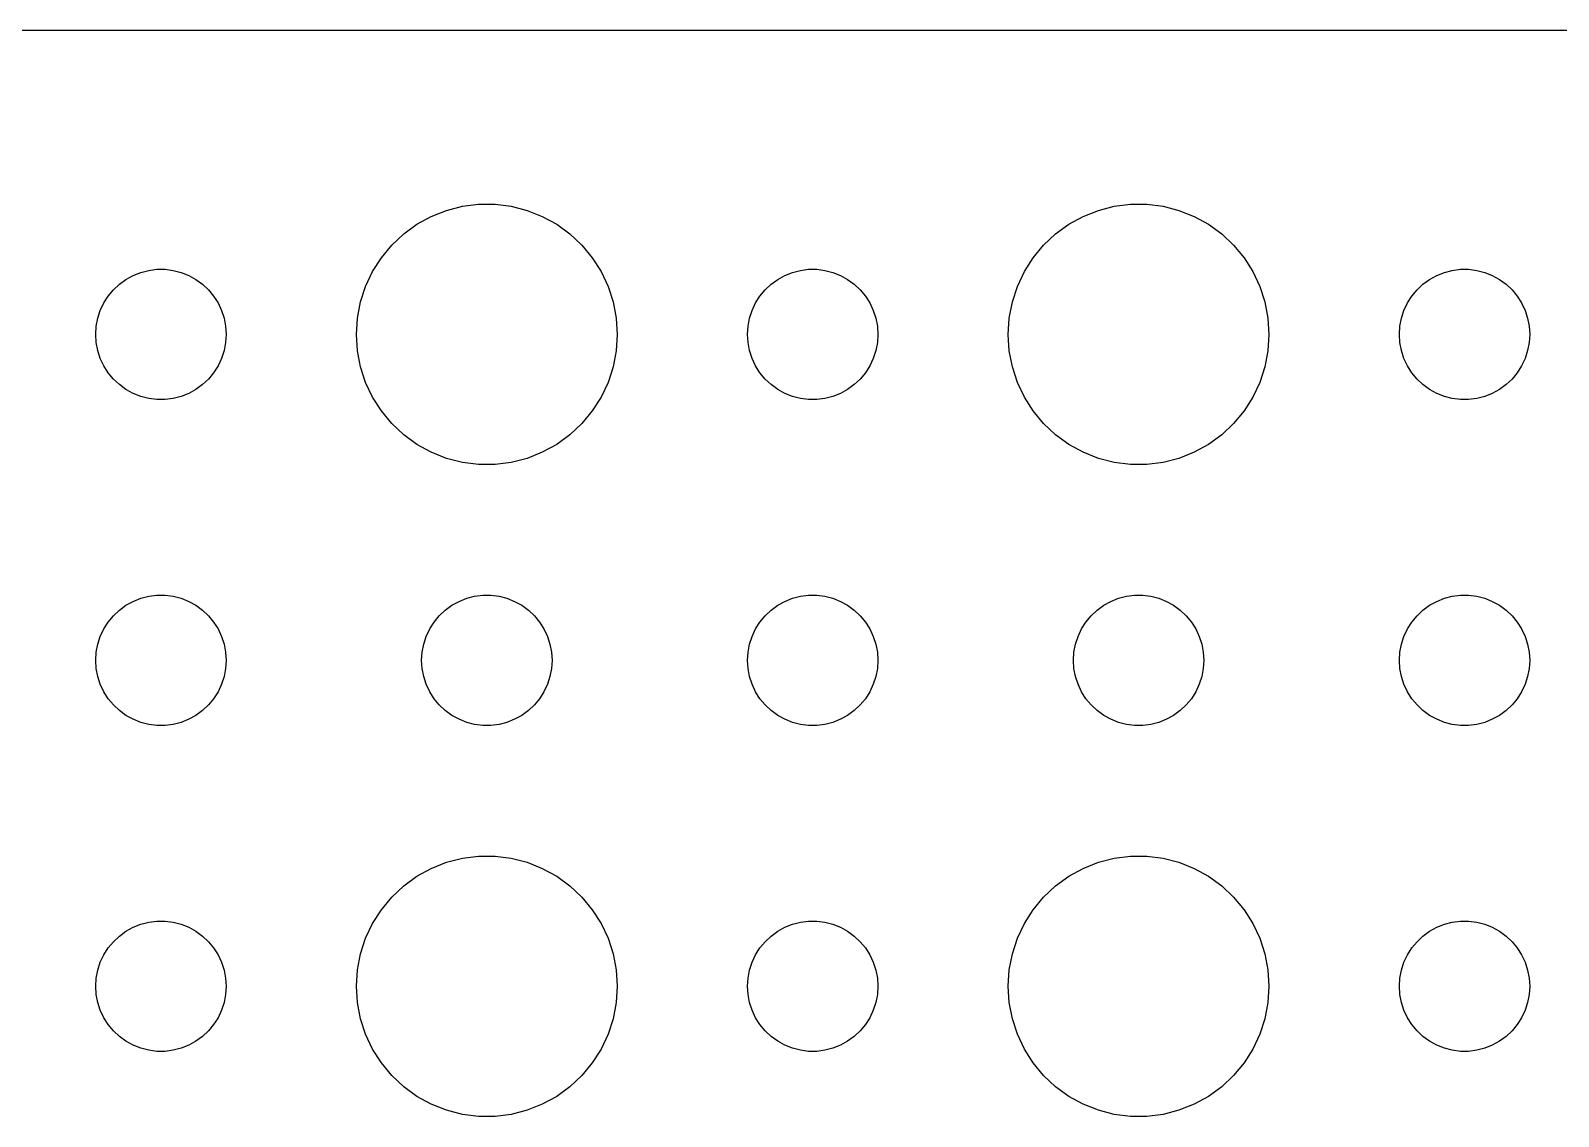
# Model space of a CAD drawing. Header units: metres. Extents: x -134 to 134, y 176 to 508.
# Drawn here: x -3 to 32.16, y 255.01 to 279.99 of the extents above; entities that cross this region are included whole.
import ezdxf

# ---------------------------------------------------------------- set-up
doc = ezdxf.new("R2010")
doc.units = ezdxf.units.M

msp = doc.modelspace()

# ---------------------------------------------------------------- linework, layer by layer
for p, q in [((129.814, 279.99), (-129.814, 279.99)), ((5.89252, 275.533), (6.22266, 275.714)), ((6.22266, 275.714), (6.57294, 275.853)), ((6.57294, 275.853), (6.93785, 275.947)), ((6.93785, 275.947), (7.31161, 275.994)), ((7.31161, 275.994), (7.68837, 275.994)), ((7.68837, 275.994), (8.06213, 275.947)), ((8.06213, 275.947), (8.42705, 275.853)), ((8.42705, 275.853), (8.77733, 275.714)), ((8.77733, 275.714), (9.10747, 275.533)), ((20.8925, 275.533), (21.2227, 275.714)), ((21.2227, 275.714), (21.5729, 275.853)), ((21.5729, 275.853), (21.9379, 275.947)), ((21.9379, 275.947), (22.3116, 275.994)), ((22.3116, 275.994), (22.6884, 275.994)), ((22.6884, 275.994), (23.0621, 275.947)), ((23.0621, 275.947), (23.427, 275.853)), ((23.427, 275.853), (23.7773, 275.714)), ((23.7773, 275.714), (24.1075, 275.533)), ((5.58772, 275.312), (5.89252, 275.533)), ((9.10747, 275.533), (9.41226, 275.312)), ((20.5877, 275.312), (20.8925, 275.533)), ((24.1075, 275.533), (24.4123, 275.312)), ((5.07294, 274.763), (5.31308, 275.054)), ((5.31308, 275.054), (5.58772, 275.312)), ((9.41226, 275.312), (9.6869, 275.054)), ((9.6869, 275.054), (9.92705, 274.763)), ((20.0729, 274.763), (20.3131, 275.054)), ((20.3131, 275.054), (20.5877, 275.312)), ((24.4123, 275.312), (24.6869, 275.054)), ((24.6869, 275.054), (24.927, 274.763)), ((4.87108, 274.445), (5.07294, 274.763)), ((9.92705, 274.763), (10.1289, 274.445)), ((19.8711, 274.445), (20.0729, 274.763)), ((24.927, 274.763), (25.1289, 274.445)), ((-0.95613, 274.156), (-0.80373, 274.266)), ((-0.80373, 274.266), (-0.63866, 274.357)), ((-0.63866, 274.357), (-0.46352, 274.427)), ((-0.46352, 274.427), (-0.28107, 274.473)), ((-0.28107, 274.473), (-0.09418, 274.497)), ((-0.09418, 274.497), (0.09418, 274.497)), ((0.09418, 274.497), (0.28107, 274.473)), ((0.28107, 274.473), (0.46352, 274.427)), ((0.46352, 274.427), (0.63866, 274.357)), ((0.63866, 274.357), (0.80373, 274.266)), ((0.80373, 274.266), (0.95613, 274.156)), ((4.71066, 274.104), (4.87108, 274.445)), ((10.1289, 274.445), (10.2893, 274.104)), ((14.0439, 274.156), (14.1963, 274.266)), ((14.1963, 274.266), (14.3613, 274.357)), ((14.3613, 274.357), (14.5365, 274.427)), ((14.5365, 274.427), (14.7189, 274.473)), ((14.7189, 274.473), (14.9058, 274.497)), ((14.9058, 274.497), (15.0942, 274.497)), ((15.0942, 274.497), (15.2811, 274.473)), ((15.2811, 274.473), (15.4635, 274.427)), ((15.4635, 274.427), (15.6387, 274.357)), ((15.6387, 274.357), (15.8037, 274.266)), ((15.8037, 274.266), (15.9561, 274.156)), ((19.7107, 274.104), (19.8711, 274.445)), ((25.1289, 274.445), (25.2893, 274.104)), ((29.0439, 274.156), (29.1963, 274.266)), ((29.1963, 274.266), (29.3613, 274.357)), ((29.3613, 274.357), (29.5365, 274.427)), ((29.5365, 274.427), (29.7189, 274.473)), ((29.7189, 274.473), (29.9058, 274.497)), ((29.9058, 274.497), (30.0942, 274.497)), ((30.0942, 274.497), (30.2811, 274.473)), ((30.2811, 274.473), (30.4635, 274.427)), ((30.4635, 274.427), (30.6387, 274.357)), ((30.6387, 274.357), (30.8037, 274.266)), ((30.8037, 274.266), (30.9561, 274.156)), ((-1.21352, 273.882), (-1.09344, 274.027)), ((-1.09344, 274.027), (-0.95613, 274.156)), ((0.95613, 274.156), (1.09344, 274.027)), ((1.09344, 274.027), (1.21352, 273.882)), ((4.59424, 273.746), (4.71066, 274.104)), ((10.2893, 274.104), (10.4057, 273.746)), ((13.7865, 273.882), (13.9065, 274.027)), ((13.9065, 274.027), (14.0439, 274.156)), ((15.9561, 274.156), (16.0934, 274.027)), ((16.0934, 274.027), (16.2135, 273.882)), ((19.5942, 273.746), (19.7107, 274.104)), ((25.2893, 274.104), (25.4057, 273.746)), ((28.7865, 273.882), (28.9065, 274.027)), ((28.9065, 274.027), (29.0439, 274.156)), ((30.9561, 274.156), (31.0934, 274.027)), ((31.0934, 274.027), (31.2135, 273.882)), ((-1.39465, 273.552), (-1.31445, 273.723)), ((-1.31445, 273.723), (-1.21352, 273.882)), ((1.21352, 273.882), (1.31445, 273.723)), ((1.31445, 273.723), (1.39465, 273.552)), ((4.52365, 273.376), (4.59424, 273.746)), ((10.4057, 273.746), (10.4763, 273.376)), ((13.6053, 273.552), (13.6855, 273.723)), ((13.6855, 273.723), (13.7865, 273.882)), ((16.2135, 273.882), (16.3145, 273.723)), ((16.3145, 273.723), (16.3947, 273.552)), ((19.5237, 273.376), (19.5942, 273.746)), ((25.4057, 273.746), (25.4763, 273.376)), ((28.6053, 273.552), (28.6855, 273.723)), ((28.6855, 273.723), (28.7865, 273.882)), ((31.2135, 273.882), (31.3145, 273.723)), ((31.3145, 273.723), (31.3947, 273.552)), ((-1.48816, 273.188), (-1.45287, 273.373)), ((-1.45287, 273.373), (-1.39465, 273.552)), ((1.39465, 273.552), (1.45287, 273.373)), ((1.45287, 273.373), (1.48816, 273.188)), ((4.5, 273), (4.52365, 273.376)), ((10.4763, 273.376), (10.5, 273)), ((13.5118, 273.188), (13.5471, 273.373)), ((13.5471, 273.373), (13.6053, 273.552)), ((16.3947, 273.552), (16.4529, 273.373)), ((16.4529, 273.373), (16.4882, 273.188)), ((19.5, 273), (19.5237, 273.376)), ((25.4763, 273.376), (25.5, 273)), ((28.5118, 273.188), (28.5471, 273.373)), ((28.5471, 273.373), (28.6053, 273.552)), ((31.3947, 273.552), (31.4529, 273.373)), ((31.4529, 273.373), (31.4882, 273.188)), ((-1.5, 273), (-1.48816, 273.188)), ((-1.48816, 272.812), (-1.5, 273)), ((1.48816, 273.188), (1.5, 273)), ((1.5, 273), (1.48816, 272.812)), ((4.52365, 272.624), (4.5, 273)), ((10.5, 273), (10.4763, 272.624)), ((13.5, 273), (13.5118, 273.188)), ((13.5118, 272.812), (13.5, 273)), ((16.4882, 273.188), (16.5, 273)), ((16.5, 273), (16.4882, 272.812)), ((19.5237, 272.624), (19.5, 273)), ((25.5, 273), (25.4763, 272.624)), ((28.5, 273), (28.5118, 273.188)), ((28.5118, 272.812), (28.5, 273)), ((31.4882, 273.188), (31.5, 273)), ((31.5, 273), (31.4882, 272.812)), ((-1.45287, 272.627), (-1.48816, 272.812)), ((-1.39465, 272.448), (-1.45287, 272.627)), ((1.45287, 272.627), (1.39465, 272.448)), ((1.48816, 272.812), (1.45287, 272.627)), ((4.59424, 272.254), (4.52365, 272.624)), ((10.4763, 272.624), (10.4057, 272.254)), ((13.5471, 272.627), (13.5118, 272.812)), ((13.6053, 272.448), (13.5471, 272.627)), ((16.4529, 272.627), (16.3947, 272.448)), ((16.4882, 272.812), (16.4529, 272.627)), ((19.5942, 272.254), (19.5237, 272.624)), ((25.4763, 272.624), (25.4057, 272.254)), ((28.5471, 272.627), (28.5118, 272.812)), ((28.6053, 272.448), (28.5471, 272.627)), ((31.4529, 272.627), (31.3947, 272.448)), ((31.4882, 272.812), (31.4529, 272.627)), ((-1.31445, 272.277), (-1.39465, 272.448)), ((-1.21352, 272.118), (-1.31445, 272.277)), ((1.31445, 272.277), (1.21352, 272.118)), ((1.39465, 272.448), (1.31445, 272.277)), ((4.71066, 271.896), (4.59424, 272.254)), ((10.4057, 272.254), (10.2893, 271.896)), ((13.6855, 272.277), (13.6053, 272.448)), ((13.7865, 272.118), (13.6855, 272.277)), ((16.3145, 272.277), (16.2135, 272.118)), ((16.3947, 272.448), (16.3145, 272.277)), ((19.7107, 271.896), (19.5942, 272.254)), ((25.4057, 272.254), (25.2893, 271.896)), ((28.6855, 272.277), (28.6053, 272.448)), ((28.7865, 272.118), (28.6855, 272.277)), ((31.3145, 272.277), (31.2135, 272.118)), ((31.3947, 272.448), (31.3145, 272.277)), ((-1.09344, 271.973), (-1.21352, 272.118)), ((-0.95613, 271.844), (-1.09344, 271.973)), ((-0.80373, 271.734), (-0.95613, 271.844)), ((0.95613, 271.844), (0.80373, 271.734)), ((1.09344, 271.973), (0.95613, 271.844)), ((1.21352, 272.118), (1.09344, 271.973)), ((4.87108, 271.555), (4.71066, 271.896)), ((10.2893, 271.896), (10.1289, 271.555)), ((13.9065, 271.973), (13.7865, 272.118)), ((14.0439, 271.844), (13.9065, 271.973)), ((14.1963, 271.734), (14.0439, 271.844)), ((15.9561, 271.844), (15.8037, 271.734)), ((16.0934, 271.973), (15.9561, 271.844)), ((16.2135, 272.118), (16.0934, 271.973)), ((19.8711, 271.555), (19.7107, 271.896)), ((25.2893, 271.896), (25.1289, 271.555)), ((28.9065, 271.973), (28.7865, 272.118)), ((29.0439, 271.844), (28.9065, 271.973)), ((29.1963, 271.734), (29.0439, 271.844)), ((30.9561, 271.844), (30.8037, 271.734)), ((31.0934, 271.973), (30.9561, 271.844)), ((31.2135, 272.118), (31.0934, 271.973)), ((-0.63866, 271.643), (-0.80373, 271.734)), ((-0.46352, 271.573), (-0.63866, 271.643)), ((-0.28107, 271.527), (-0.46352, 271.573)), ((-0.09418, 271.503), (-0.28107, 271.527)), ((0.09418, 271.503), (-0.09418, 271.503)), ((0.28107, 271.527), (0.09418, 271.503)), ((0.46352, 271.573), (0.28107, 271.527)), ((0.63866, 271.643), (0.46352, 271.573)), ((0.80373, 271.734), (0.63866, 271.643)), ((5.07294, 271.237), (4.87108, 271.555)), ((10.1289, 271.555), (9.92705, 271.237)), ((14.3613, 271.643), (14.1963, 271.734)), ((14.5365, 271.573), (14.3613, 271.643)), ((14.7189, 271.527), (14.5365, 271.573)), ((14.9058, 271.503), (14.7189, 271.527)), ((15.0942, 271.503), (14.9058, 271.503)), ((15.2811, 271.527), (15.0942, 271.503)), ((15.4635, 271.573), (15.2811, 271.527)), ((15.6387, 271.643), (15.4635, 271.573)), ((15.8037, 271.734), (15.6387, 271.643)), ((20.0729, 271.237), (19.8711, 271.555)), ((25.1289, 271.555), (24.927, 271.237)), ((29.3613, 271.643), (29.1963, 271.734)), ((29.5365, 271.573), (29.3613, 271.643)), ((29.7189, 271.527), (29.5365, 271.573)), ((29.9058, 271.503), (29.7189, 271.527)), ((30.0942, 271.503), (29.9058, 271.503)), ((30.2811, 271.527), (30.0942, 271.503)), ((30.4635, 271.573), (30.2811, 271.527)), ((30.6387, 271.643), (30.4635, 271.573)), ((30.8037, 271.734), (30.6387, 271.643)), ((5.31308, 270.946), (5.07294, 271.237)), ((9.92705, 271.237), (9.6869, 270.946)), ((20.3131, 270.946), (20.0729, 271.237)), ((24.927, 271.237), (24.6869, 270.946)), ((5.58772, 270.688), (5.31308, 270.946)), ((9.6869, 270.946), (9.41226, 270.688)), ((20.5877, 270.688), (20.3131, 270.946)), ((24.6869, 270.946), (24.4123, 270.688)), ((5.89252, 270.467), (5.58772, 270.688)), ((6.22266, 270.286), (5.89252, 270.467)), ((9.10747, 270.467), (8.77733, 270.286)), ((9.41226, 270.688), (9.10747, 270.467)), ((20.8925, 270.467), (20.5877, 270.688)), ((21.2227, 270.286), (20.8925, 270.467)), ((24.1075, 270.467), (23.7773, 270.286)), ((24.4123, 270.688), (24.1075, 270.467)), ((6.57294, 270.147), (6.22266, 270.286)), ((6.93785, 270.053), (6.57294, 270.147)), ((7.31161, 270.006), (6.93785, 270.053)), ((8.06213, 270.053), (7.68837, 270.006)), ((8.42705, 270.147), (8.06213, 270.053)), ((8.77733, 270.286), (8.42705, 270.147)), ((21.5729, 270.147), (21.2227, 270.286)), ((21.9379, 270.053), (21.5729, 270.147)), ((22.3116, 270.006), (21.9379, 270.053)), ((23.0621, 270.053), (22.6884, 270.006)), ((23.427, 270.147), (23.0621, 270.053)), ((23.7773, 270.286), (23.427, 270.147)), ((7.68837, 270.006), (7.31161, 270.006)), ((22.6884, 270.006), (22.3116, 270.006)), ((-0.63866, 266.857), (-0.46352, 266.927)), ((-0.46352, 266.927), (-0.28107, 266.973)), ((-0.28107, 266.973), (-0.09418, 266.997)), ((-0.09418, 266.997), (0.09418, 266.997)), ((0.09418, 266.997), (0.28107, 266.973)), ((0.28107, 266.973), (0.46352, 266.927)), ((0.46352, 266.927), (0.63866, 266.857)), ((6.86133, 266.857), (7.03647, 266.927)), ((7.03647, 266.927), (7.21892, 266.973)), ((7.21892, 266.973), (7.40581, 266.997)), ((7.40581, 266.997), (7.59418, 266.997)), ((7.59418, 266.997), (7.78107, 266.973)), ((7.78107, 266.973), (7.96352, 266.927)), ((7.96352, 266.927), (8.13866, 266.857)), ((14.3613, 266.857), (14.5365, 266.927)), ((14.5365, 266.927), (14.7189, 266.973)), ((14.7189, 266.973), (14.9058, 266.997)), ((14.9058, 266.997), (15.0942, 266.997)), ((15.0942, 266.997), (15.2811, 266.973)), ((15.2811, 266.973), (15.4635, 266.927)), ((15.4635, 266.927), (15.6387, 266.857)), ((21.8613, 266.857), (22.0365, 266.927)), ((22.0365, 266.927), (22.2189, 266.973)), ((22.2189, 266.973), (22.4058, 266.997)), ((22.4058, 266.997), (22.5942, 266.997)), ((22.5942, 266.997), (22.7811, 266.973)), ((22.7811, 266.973), (22.9635, 266.927)), ((22.9635, 266.927), (23.1387, 266.857)), ((29.3613, 266.857), (29.5365, 266.927)), ((29.5365, 266.927), (29.7189, 266.973)), ((29.7189, 266.973), (29.9058, 266.997)), ((29.9058, 266.997), (30.0942, 266.997)), ((30.0942, 266.997), (30.2811, 266.973)), ((30.2811, 266.973), (30.4635, 266.927)), ((30.4635, 266.927), (30.6387, 266.857)), ((-1.21352, 266.382), (-1.09344, 266.527)), ((-1.09344, 266.527), (-0.95613, 266.656)), ((-0.95613, 266.656), (-0.80373, 266.766)), ((-0.80373, 266.766), (-0.63866, 266.857)), ((0.63866, 266.857), (0.80373, 266.766)), ((0.80373, 266.766), (0.95613, 266.656)), ((0.95613, 266.656), (1.09344, 266.527)), ((1.09344, 266.527), (1.21352, 266.382)), ((6.28647, 266.382), (6.40654, 266.527)), ((6.40654, 266.527), (6.54385, 266.656)), ((6.54385, 266.656), (6.69626, 266.766)), ((6.69626, 266.766), (6.86133, 266.857)), ((8.13866, 266.857), (8.30373, 266.766)), ((8.30373, 266.766), (8.45613, 266.656)), ((8.45613, 266.656), (8.59344, 266.527)), ((8.59344, 266.527), (8.71352, 266.382)), ((13.7865, 266.382), (13.9065, 266.527)), ((13.9065, 266.527), (14.0439, 266.656)), ((14.0439, 266.656), (14.1963, 266.766)), ((14.1963, 266.766), (14.3613, 266.857)), ((15.6387, 266.857), (15.8037, 266.766)), ((15.8037, 266.766), (15.9561, 266.656)), ((15.9561, 266.656), (16.0934, 266.527)), ((16.0934, 266.527), (16.2135, 266.382)), ((21.2865, 266.382), (21.4065, 266.527)), ((21.4065, 266.527), (21.5439, 266.656)), ((21.5439, 266.656), (21.6963, 266.766)), ((21.6963, 266.766), (21.8613, 266.857)), ((23.1387, 266.857), (23.3037, 266.766)), ((23.3037, 266.766), (23.4561, 266.656)), ((23.4561, 266.656), (23.5934, 266.527)), ((23.5934, 266.527), (23.7135, 266.382)), ((28.7865, 266.382), (28.9065, 266.527)), ((28.9065, 266.527), (29.0439, 266.656)), ((29.0439, 266.656), (29.1963, 266.766)), ((29.1963, 266.766), (29.3613, 266.857)), ((30.6387, 266.857), (30.8037, 266.766)), ((30.8037, 266.766), (30.9561, 266.656)), ((30.9561, 266.656), (31.0934, 266.527)), ((31.0934, 266.527), (31.2135, 266.382)), ((-1.39465, 266.052), (-1.31445, 266.223)), ((-1.31445, 266.223), (-1.21352, 266.382)), ((1.21352, 266.382), (1.31445, 266.223)), ((1.31445, 266.223), (1.39465, 266.052)), ((6.10533, 266.052), (6.18553, 266.223)), ((6.18553, 266.223), (6.28647, 266.382)), ((8.71352, 266.382), (8.81445, 266.223)), ((8.81445, 266.223), (8.89465, 266.052)), ((13.6053, 266.052), (13.6855, 266.223)), ((13.6855, 266.223), (13.7865, 266.382)), ((16.2135, 266.382), (16.3145, 266.223)), ((16.3145, 266.223), (16.3947, 266.052)), ((21.1053, 266.052), (21.1855, 266.223)), ((21.1855, 266.223), (21.2865, 266.382)), ((23.7135, 266.382), (23.8145, 266.223)), ((23.8145, 266.223), (23.8947, 266.052)), ((28.6053, 266.052), (28.6855, 266.223)), ((28.6855, 266.223), (28.7865, 266.382)), ((31.2135, 266.382), (31.3145, 266.223)), ((31.3145, 266.223), (31.3947, 266.052)), ((-1.48816, 265.688), (-1.45287, 265.873)), ((-1.45287, 265.873), (-1.39465, 266.052)), ((1.39465, 266.052), (1.45287, 265.873)), ((1.45287, 265.873), (1.48816, 265.688)), ((6.01183, 265.688), (6.04712, 265.873)), ((6.04712, 265.873), (6.10533, 266.052)), ((8.89465, 266.052), (8.95287, 265.873)), ((8.95287, 265.873), (8.98816, 265.688)), ((13.5118, 265.688), (13.5471, 265.873)), ((13.5471, 265.873), (13.6053, 266.052)), ((16.3947, 266.052), (16.4529, 265.873)), ((16.4529, 265.873), (16.4882, 265.688)), ((21.0118, 265.688), (21.0471, 265.873)), ((21.0471, 265.873), (21.1053, 266.052)), ((23.8947, 266.052), (23.9529, 265.873)), ((23.9529, 265.873), (23.9882, 265.688)), ((28.5118, 265.688), (28.5471, 265.873)), ((28.5471, 265.873), (28.6053, 266.052)), ((31.3947, 266.052), (31.4529, 265.873)), ((31.4529, 265.873), (31.4882, 265.688)), ((-1.5, 265.5), (-1.48816, 265.688)), ((-1.48816, 265.312), (-1.5, 265.5)), ((1.48816, 265.688), (1.5, 265.5)), ((1.5, 265.5), (1.48816, 265.312)), ((6, 265.5), (6.01183, 265.688)), ((6.01183, 265.312), (6, 265.5)), ((8.98816, 265.688), (9, 265.5)), ((9, 265.5), (8.98816, 265.312)), ((13.5, 265.5), (13.5118, 265.688)), ((13.5118, 265.312), (13.5, 265.5)), ((16.4882, 265.688), (16.5, 265.5)), ((16.5, 265.5), (16.4882, 265.312)), ((21, 265.5), (21.0118, 265.688)), ((21.0118, 265.312), (21, 265.5)), ((23.9882, 265.688), (24, 265.5)), ((24, 265.5), (23.9882, 265.312)), ((28.5, 265.5), (28.5118, 265.688)), ((28.5118, 265.312), (28.5, 265.5)), ((31.4882, 265.688), (31.5, 265.5)), ((31.5, 265.5), (31.4882, 265.312)), ((-1.45287, 265.127), (-1.48816, 265.312)), ((-1.39465, 264.948), (-1.45287, 265.127)), ((1.45287, 265.127), (1.39465, 264.948)), ((1.48816, 265.312), (1.45287, 265.127)), ((6.04712, 265.127), (6.01183, 265.312)), ((6.10533, 264.948), (6.04712, 265.127)), ((8.95287, 265.127), (8.89465, 264.948)), ((8.98816, 265.312), (8.95287, 265.127)), ((13.5471, 265.127), (13.5118, 265.312)), ((13.6053, 264.948), (13.5471, 265.127)), ((16.4529, 265.127), (16.3947, 264.948)), ((16.4882, 265.312), (16.4529, 265.127)), ((21.0471, 265.127), (21.0118, 265.312)), ((21.1053, 264.948), (21.0471, 265.127)), ((23.9529, 265.127), (23.8947, 264.948)), ((23.9882, 265.312), (23.9529, 265.127)), ((28.5471, 265.127), (28.5118, 265.312)), ((28.6053, 264.948), (28.5471, 265.127)), ((31.4529, 265.127), (31.3947, 264.948)), ((31.4882, 265.312), (31.4529, 265.127)), ((-1.31445, 264.777), (-1.39465, 264.948)), ((-1.21352, 264.618), (-1.31445, 264.777)), ((1.31445, 264.777), (1.21352, 264.618)), ((1.39465, 264.948), (1.31445, 264.777)), ((6.18553, 264.777), (6.10533, 264.948)), ((6.28647, 264.618), (6.18553, 264.777)), ((8.81445, 264.777), (8.71352, 264.618)), ((8.89465, 264.948), (8.81445, 264.777)), ((13.6855, 264.777), (13.6053, 264.948)), ((13.7865, 264.618), (13.6855, 264.777)), ((16.3145, 264.777), (16.2135, 264.618)), ((16.3947, 264.948), (16.3145, 264.777)), ((21.1855, 264.777), (21.1053, 264.948)), ((21.2865, 264.618), (21.1855, 264.777)), ((23.8145, 264.777), (23.7135, 264.618)), ((23.8947, 264.948), (23.8145, 264.777)), ((28.6855, 264.777), (28.6053, 264.948)), ((28.7865, 264.618), (28.6855, 264.777)), ((31.3145, 264.777), (31.2135, 264.618)), ((31.3947, 264.948), (31.3145, 264.777)), ((-1.09344, 264.473), (-1.21352, 264.618)), ((-0.95613, 264.344), (-1.09344, 264.473)), ((1.09344, 264.473), (0.95613, 264.344)), ((1.21352, 264.618), (1.09344, 264.473)), ((6.40654, 264.473), (6.28647, 264.618)), ((6.54385, 264.344), (6.40654, 264.473)), ((8.59344, 264.473), (8.45613, 264.344)), ((8.71352, 264.618), (8.59344, 264.473)), ((13.9065, 264.473), (13.7865, 264.618)), ((14.0439, 264.344), (13.9065, 264.473)), ((16.0934, 264.473), (15.9561, 264.344)), ((16.2135, 264.618), (16.0934, 264.473)), ((21.4065, 264.473), (21.2865, 264.618)), ((21.5439, 264.344), (21.4065, 264.473)), ((23.5934, 264.473), (23.4561, 264.344)), ((23.7135, 264.618), (23.5934, 264.473)), ((28.9065, 264.473), (28.7865, 264.618)), ((29.0439, 264.344), (28.9065, 264.473)), ((31.0934, 264.473), (30.9561, 264.344)), ((31.2135, 264.618), (31.0934, 264.473)), ((-0.80373, 264.234), (-0.95613, 264.344)), ((-0.63866, 264.143), (-0.80373, 264.234)), ((-0.46352, 264.073), (-0.63866, 264.143)), ((-0.28107, 264.027), (-0.46352, 264.073)), ((0.46352, 264.073), (0.28107, 264.027)), ((0.63866, 264.143), (0.46352, 264.073)), ((0.80373, 264.234), (0.63866, 264.143)), ((0.95613, 264.344), (0.80373, 264.234)), ((6.69626, 264.234), (6.54385, 264.344)), ((6.86133, 264.143), (6.69626, 264.234)), ((7.03647, 264.073), (6.86133, 264.143)), ((7.21892, 264.027), (7.03647, 264.073)), ((7.96352, 264.073), (7.78107, 264.027)), ((8.13866, 264.143), (7.96352, 264.073)), ((8.30373, 264.234), (8.13866, 264.143)), ((8.45613, 264.344), (8.30373, 264.234)), ((14.1963, 264.234), (14.0439, 264.344)), ((14.3613, 264.143), (14.1963, 264.234)), ((14.5365, 264.073), (14.3613, 264.143)), ((14.7189, 264.027), (14.5365, 264.073)), ((15.4635, 264.073), (15.2811, 264.027)), ((15.6387, 264.143), (15.4635, 264.073)), ((15.8037, 264.234), (15.6387, 264.143)), ((15.9561, 264.344), (15.8037, 264.234)), ((21.6963, 264.234), (21.5439, 264.344)), ((21.8613, 264.143), (21.6963, 264.234)), ((22.0365, 264.073), (21.8613, 264.143)), ((22.2189, 264.027), (22.0365, 264.073)), ((22.9635, 264.073), (22.7811, 264.027)), ((23.1387, 264.143), (22.9635, 264.073)), ((23.3037, 264.234), (23.1387, 264.143)), ((23.4561, 264.344), (23.3037, 264.234)), ((29.1963, 264.234), (29.0439, 264.344)), ((29.3613, 264.143), (29.1963, 264.234)), ((29.5365, 264.073), (29.3613, 264.143)), ((29.7189, 264.027), (29.5365, 264.073)), ((30.4635, 264.073), (30.2811, 264.027)), ((30.6387, 264.143), (30.4635, 264.073)), ((30.8037, 264.234), (30.6387, 264.143)), ((30.9561, 264.344), (30.8037, 264.234)), ((-0.09418, 264.003), (-0.28107, 264.027)), ((0.09418, 264.003), (-0.09418, 264.003)), ((0.28107, 264.027), (0.09418, 264.003)), ((7.40581, 264.003), (7.21892, 264.027)), ((7.59418, 264.003), (7.40581, 264.003)), ((7.78107, 264.027), (7.59418, 264.003)), ((14.9058, 264.003), (14.7189, 264.027)), ((15.0942, 264.003), (14.9058, 264.003)), ((15.2811, 264.027), (15.0942, 264.003)), ((22.4058, 264.003), (22.2189, 264.027)), ((22.5942, 264.003), (22.4058, 264.003)), ((22.7811, 264.027), (22.5942, 264.003)), ((29.9058, 264.003), (29.7189, 264.027)), ((30.0942, 264.003), (29.9058, 264.003)), ((30.2811, 264.027), (30.0942, 264.003)), ((6.57294, 260.853), (6.93785, 260.947)), ((6.93785, 260.947), (7.31161, 260.994)), ((7.31161, 260.994), (7.68837, 260.994)), ((7.68837, 260.994), (8.06213, 260.947)), ((8.06213, 260.947), (8.42705, 260.853)), ((21.5729, 260.853), (21.9379, 260.947)), ((21.9379, 260.947), (22.3116, 260.994)), ((22.3116, 260.994), (22.6884, 260.994)), ((22.6884, 260.994), (23.0621, 260.947)), ((23.0621, 260.947), (23.427, 260.853)), ((5.89252, 260.533), (6.22266, 260.714)), ((6.22266, 260.714), (6.57294, 260.853)), ((8.42705, 260.853), (8.77733, 260.714)), ((8.77733, 260.714), (9.10747, 260.533)), ((20.8925, 260.533), (21.2227, 260.714)), ((21.2227, 260.714), (21.5729, 260.853)), ((23.427, 260.853), (23.7773, 260.714)), ((23.7773, 260.714), (24.1075, 260.533)), ((5.31308, 260.054), (5.58772, 260.312)), ((5.58772, 260.312), (5.89252, 260.533)), ((9.10747, 260.533), (9.41226, 260.312)), ((9.41226, 260.312), (9.6869, 260.054)), ((20.3131, 260.054), (20.5877, 260.312)), ((20.5877, 260.312), (20.8925, 260.533)), ((24.1075, 260.533), (24.4123, 260.312)), ((24.4123, 260.312), (24.6869, 260.054)), ((5.07294, 259.763), (5.31308, 260.054)), ((9.6869, 260.054), (9.92705, 259.763)), ((20.0729, 259.763), (20.3131, 260.054)), ((24.6869, 260.054), (24.927, 259.763)), ((-0.28107, 259.473), (-0.09418, 259.497)), ((-0.09418, 259.497), (0.09418, 259.497)), ((0.09418, 259.497), (0.28107, 259.473)), ((4.87108, 259.445), (5.07294, 259.763)), ((9.92705, 259.763), (10.1289, 259.445)), ((14.7189, 259.473), (14.9058, 259.497)), ((14.9058, 259.497), (15.0942, 259.497)), ((15.0942, 259.497), (15.2811, 259.473)), ((19.8711, 259.445), (20.0729, 259.763)), ((24.927, 259.763), (25.1289, 259.445)), ((29.7189, 259.473), (29.9058, 259.497)), ((29.9058, 259.497), (30.0942, 259.497)), ((30.0942, 259.497), (30.2811, 259.473)), ((-1.09344, 259.027), (-0.95613, 259.156)), ((-0.95613, 259.156), (-0.80373, 259.266)), ((-0.80373, 259.266), (-0.63866, 259.357)), ((-0.63866, 259.357), (-0.46352, 259.427)), ((-0.46352, 259.427), (-0.28107, 259.473)), ((0.28107, 259.473), (0.46352, 259.427)), ((0.46352, 259.427), (0.63866, 259.357)), ((0.63866, 259.357), (0.80373, 259.266)), ((0.80373, 259.266), (0.95613, 259.156)), ((0.95613, 259.156), (1.09344, 259.027)), ((4.71066, 259.104), (4.87108, 259.445)), ((10.1289, 259.445), (10.2893, 259.104)), ((13.9065, 259.027), (14.0439, 259.156)), ((14.0439, 259.156), (14.1963, 259.266)), ((14.1963, 259.266), (14.3613, 259.357)), ((14.3613, 259.357), (14.5365, 259.427)), ((14.5365, 259.427), (14.7189, 259.473)), ((15.2811, 259.473), (15.4635, 259.427)), ((15.4635, 259.427), (15.6387, 259.357)), ((15.6387, 259.357), (15.8037, 259.266)), ((15.8037, 259.266), (15.9561, 259.156)), ((15.9561, 259.156), (16.0934, 259.027)), ((19.7107, 259.104), (19.8711, 259.445)), ((25.1289, 259.445), (25.2893, 259.104)), ((28.9065, 259.027), (29.0439, 259.156)), ((29.0439, 259.156), (29.1963, 259.266)), ((29.1963, 259.266), (29.3613, 259.357)), ((29.3613, 259.357), (29.5365, 259.427)), ((29.5365, 259.427), (29.7189, 259.473)), ((30.2811, 259.473), (30.4635, 259.427)), ((30.4635, 259.427), (30.6387, 259.357)), ((30.6387, 259.357), (30.8037, 259.266)), ((30.8037, 259.266), (30.9561, 259.156)), ((30.9561, 259.156), (31.0934, 259.027)), ((-1.31445, 258.723), (-1.21352, 258.882)), ((-1.21352, 258.882), (-1.09344, 259.027)), ((1.09344, 259.027), (1.21352, 258.882)), ((1.21352, 258.882), (1.31445, 258.723)), ((4.59424, 258.746), (4.71066, 259.104)), ((10.2893, 259.104), (10.4057, 258.746)), ((13.6855, 258.723), (13.7865, 258.882)), ((13.7865, 258.882), (13.9065, 259.027)), ((16.0934, 259.027), (16.2135, 258.882)), ((16.2135, 258.882), (16.3145, 258.723)), ((19.5942, 258.746), (19.7107, 259.104)), ((25.2893, 259.104), (25.4057, 258.746)), ((28.6855, 258.723), (28.7865, 258.882)), ((28.7865, 258.882), (28.9065, 259.027)), ((31.0934, 259.027), (31.2135, 258.882)), ((31.2135, 258.882), (31.3145, 258.723)), ((-1.45287, 258.373), (-1.39465, 258.552)), ((-1.39465, 258.552), (-1.31445, 258.723)), ((1.31445, 258.723), (1.39465, 258.552)), ((1.39465, 258.552), (1.45287, 258.373)), ((4.52365, 258.376), (4.59424, 258.746)), ((10.4057, 258.746), (10.4763, 258.376)), ((13.5471, 258.373), (13.6053, 258.552)), ((13.6053, 258.552), (13.6855, 258.723)), ((16.3145, 258.723), (16.3947, 258.552)), ((16.3947, 258.552), (16.4529, 258.373)), ((19.5237, 258.376), (19.5942, 258.746)), ((25.4057, 258.746), (25.4763, 258.376)), ((28.5471, 258.373), (28.6053, 258.552)), ((28.6053, 258.552), (28.6855, 258.723)), ((31.3145, 258.723), (31.3947, 258.552)), ((31.3947, 258.552), (31.4529, 258.373)), ((-1.5, 258), (-1.48816, 258.188)), ((-1.48816, 258.188), (-1.45287, 258.373)), ((1.45287, 258.373), (1.48816, 258.188)), ((1.48816, 258.188), (1.5, 258)), ((4.5, 258), (4.52365, 258.376)), ((10.4763, 258.376), (10.5, 258)), ((13.5, 258), (13.5118, 258.188)), ((13.5118, 258.188), (13.5471, 258.373)), ((16.4529, 258.373), (16.4882, 258.188)), ((16.4882, 258.188), (16.5, 258)), ((19.5, 258), (19.5237, 258.376)), ((25.4763, 258.376), (25.5, 258)), ((28.5, 258), (28.5118, 258.188)), ((28.5118, 258.188), (28.5471, 258.373)), ((31.4529, 258.373), (31.4882, 258.188)), ((31.4882, 258.188), (31.5, 258)), ((-1.48816, 257.812), (-1.5, 258)), ((-1.45287, 257.627), (-1.48816, 257.812)), ((1.48816, 257.812), (1.45287, 257.627)), ((1.5, 258), (1.48816, 257.812)), ((4.52365, 257.624), (4.5, 258)), ((10.5, 258), (10.4763, 257.624)), ((13.5118, 257.812), (13.5, 258)), ((13.5471, 257.627), (13.5118, 257.812)), ((16.4882, 257.812), (16.4529, 257.627)), ((16.5, 258), (16.4882, 257.812)), ((19.5237, 257.624), (19.5, 258)), ((25.5, 258), (25.4763, 257.624)), ((28.5118, 257.812), (28.5, 258)), ((28.5471, 257.627), (28.5118, 257.812)), ((31.4882, 257.812), (31.4529, 257.627)), ((31.5, 258), (31.4882, 257.812)), ((-1.39465, 257.448), (-1.45287, 257.627)), ((-1.31445, 257.277), (-1.39465, 257.448)), ((1.39465, 257.448), (1.31445, 257.277)), ((1.45287, 257.627), (1.39465, 257.448)), ((4.59424, 257.254), (4.52365, 257.624)), ((10.4763, 257.624), (10.4057, 257.254)), ((13.6053, 257.448), (13.5471, 257.627)), ((13.6855, 257.277), (13.6053, 257.448)), ((16.3947, 257.448), (16.3145, 257.277)), ((16.4529, 257.627), (16.3947, 257.448)), ((19.5942, 257.254), (19.5237, 257.624)), ((25.4763, 257.624), (25.4057, 257.254)), ((28.6053, 257.448), (28.5471, 257.627)), ((28.6855, 257.277), (28.6053, 257.448)), ((31.3947, 257.448), (31.3145, 257.277)), ((31.4529, 257.627), (31.3947, 257.448)), ((-1.21352, 257.118), (-1.31445, 257.277)), ((-1.09344, 256.973), (-1.21352, 257.118)), ((1.21352, 257.118), (1.09344, 256.973)), ((1.31445, 257.277), (1.21352, 257.118)), ((4.71066, 256.896), (4.59424, 257.254)), ((10.4057, 257.254), (10.2893, 256.896)), ((13.7865, 257.118), (13.6855, 257.277)), ((13.9065, 256.973), (13.7865, 257.118)), ((16.2135, 257.118), (16.0934, 256.973)), ((16.3145, 257.277), (16.2135, 257.118)), ((19.7107, 256.896), (19.5942, 257.254)), ((25.4057, 257.254), (25.2893, 256.896)), ((28.7865, 257.118), (28.6855, 257.277)), ((28.9065, 256.973), (28.7865, 257.118)), ((31.2135, 257.118), (31.0934, 256.973)), ((31.3145, 257.277), (31.2135, 257.118)), ((-0.95613, 256.844), (-1.09344, 256.973)), ((-0.80373, 256.734), (-0.95613, 256.844)), ((-0.63866, 256.643), (-0.80373, 256.734)), ((0.80373, 256.734), (0.63866, 256.643)), ((0.95613, 256.844), (0.80373, 256.734)), ((1.09344, 256.973), (0.95613, 256.844)), ((4.87108, 256.555), (4.71066, 256.896)), ((10.2893, 256.896), (10.1289, 256.555)), ((14.0439, 256.844), (13.9065, 256.973)), ((14.1963, 256.734), (14.0439, 256.844)), ((14.3613, 256.643), (14.1963, 256.734)), ((15.8037, 256.734), (15.6387, 256.643)), ((15.9561, 256.844), (15.8037, 256.734)), ((16.0934, 256.973), (15.9561, 256.844)), ((19.8711, 256.555), (19.7107, 256.896)), ((25.2893, 256.896), (25.1289, 256.555)), ((29.0439, 256.844), (28.9065, 256.973)), ((29.1963, 256.734), (29.0439, 256.844)), ((29.3613, 256.643), (29.1963, 256.734)), ((30.8037, 256.734), (30.6387, 256.643)), ((30.9561, 256.844), (30.8037, 256.734)), ((31.0934, 256.973), (30.9561, 256.844)), ((-0.46352, 256.573), (-0.63866, 256.643)), ((-0.28107, 256.527), (-0.46352, 256.573)), ((-0.09418, 256.503), (-0.28107, 256.527)), ((0.09418, 256.503), (-0.09418, 256.503)), ((0.28107, 256.527), (0.09418, 256.503)), ((0.46352, 256.573), (0.28107, 256.527)), ((0.63866, 256.643), (0.46352, 256.573)), ((5.07294, 256.237), (4.87108, 256.555)), ((10.1289, 256.555), (9.92705, 256.237)), ((14.5365, 256.573), (14.3613, 256.643)), ((14.7189, 256.527), (14.5365, 256.573)), ((14.9058, 256.503), (14.7189, 256.527)), ((15.0942, 256.503), (14.9058, 256.503)), ((15.2811, 256.527), (15.0942, 256.503)), ((15.4635, 256.573), (15.2811, 256.527)), ((15.6387, 256.643), (15.4635, 256.573)), ((20.0729, 256.237), (19.8711, 256.555)), ((25.1289, 256.555), (24.927, 256.237)), ((29.5365, 256.573), (29.3613, 256.643)), ((29.7189, 256.527), (29.5365, 256.573)), ((29.9058, 256.503), (29.7189, 256.527)), ((30.0942, 256.503), (29.9058, 256.503)), ((30.2811, 256.527), (30.0942, 256.503)), ((30.4635, 256.573), (30.2811, 256.527)), ((30.6387, 256.643), (30.4635, 256.573)), ((5.31308, 255.946), (5.07294, 256.237)), ((9.92705, 256.237), (9.6869, 255.946)), ((20.3131, 255.946), (20.0729, 256.237)), ((24.927, 256.237), (24.6869, 255.946)), ((5.58772, 255.688), (5.31308, 255.946)), ((5.89252, 255.467), (5.58772, 255.688)), ((9.41226, 255.688), (9.10747, 255.467)), ((9.6869, 255.946), (9.41226, 255.688)), ((20.5877, 255.688), (20.3131, 255.946)), ((20.8925, 255.467), (20.5877, 255.688)), ((24.4123, 255.688), (24.1075, 255.467)), ((24.6869, 255.946), (24.4123, 255.688)), ((6.22266, 255.286), (5.89252, 255.467)), ((6.57294, 255.147), (6.22266, 255.286)), ((8.77733, 255.286), (8.42705, 255.147)), ((9.10747, 255.467), (8.77733, 255.286)), ((21.2227, 255.286), (20.8925, 255.467)), ((21.5729, 255.147), (21.2227, 255.286)), ((23.7773, 255.286), (23.427, 255.147)), ((24.1075, 255.467), (23.7773, 255.286)), ((6.93785, 255.053), (6.57294, 255.147)), ((7.31161, 255.006), (6.93785, 255.053)), ((7.68837, 255.006), (7.31161, 255.006)), ((8.06213, 255.053), (7.68837, 255.006)), ((8.42705, 255.147), (8.06213, 255.053)), ((21.9379, 255.053), (21.5729, 255.147)), ((22.3116, 255.006), (21.9379, 255.053)), ((22.6884, 255.006), (22.3116, 255.006)), ((23.0621, 255.053), (22.6884, 255.006)), ((23.427, 255.147), (23.0621, 255.053))]:
    msp.add_line(p, q)

doc.saveas('drawing.dxf')
